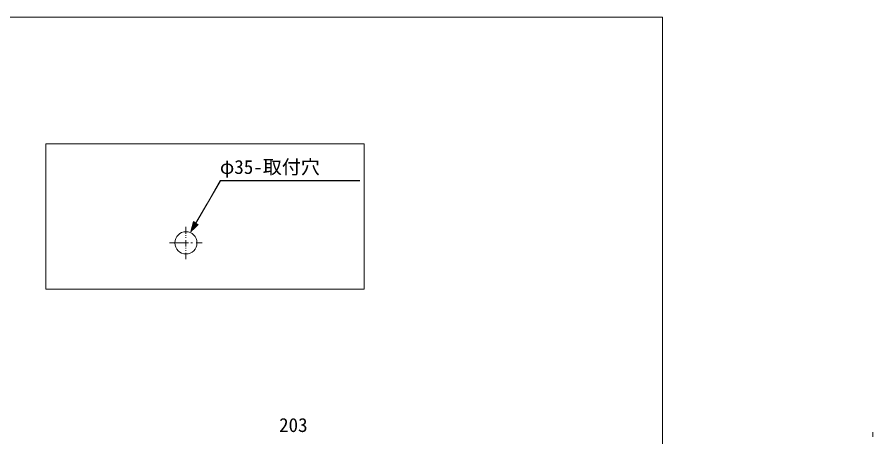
# Model space of a CAD drawing. Units: millimetres, scale not verified. Extents: x -1392 to 1770, y -947 to 991.
# Drawn here: x 61 to 1770, y 153 to 991 of the extents above; entities that cross this region are included whole.
import ezdxf
from ezdxf.enums import TextEntityAlignment as Align

# ---------------------------------------------------------------- set-up
doc = ezdxf.new("R2010")
doc.units = ezdxf.units.MM
doc.header["$LTSCALE"] = 10
for name, color, linetype, lineweight in [('0-0_0', 7, 'Continuous', 5), ('0-1_レイヤー_1', 7, 'Continuous', 18), ('0-8', 7, 'Continuous', 5), ('F-0', 7, 'Continuous', 5)]:
    doc.layers.add(name, color=color, linetype=linetype, lineweight=lineweight)
doc.styles.add('ＭＳ ゴシック', font='')
doc.styles.get('ＭＳ ゴシック').set_extended_font_data('MS Gothic')

msp = doc.modelspace()

# ---------------------------------------------------------------- linework, layer by layer
at = {"layer": '0-0_0'}
msp.add_line((397.14, 540.33), (402.9, 540.33), dxfattribs=at)
msp.add_circle((397.99, 540.33), 22.11, dxfattribs=at)
at = {"layer": '0-1_レイヤー_1', "color": 5}
for points in [[(754.01, 738.02), (436.09, 738.02), (118.17, 738.02), (118.17, 593.03), (118.17, 448.04), (436.09, 448.04), (754.01, 448.04), (754.01, 593.03)], [(407.73, 562.76), (415.13, 569.96), (422.54, 577.16), (417.89, 579.91), (413.23, 582.66), (410.47, 572.71)]]:
    msp.add_lwpolyline(points, close=True, dxfattribs=at)
for points in [[(466.57, 664.79), (439.69, 617.8), (412.8, 570.81)], [(745.54, 664.79), (606.06, 664.79), (466.57, 664.79)]]:
    msp.add_lwpolyline(points, dxfattribs=at)
at = {"layer": '0-1_レイヤー_1'}
for points in [[(397.99, 571.65), (397.99, 572.08), (397.99, 572.5)], [(397.99, 558.53), (397.99, 564.88), (397.99, 571.23)], [(397.99, 554.3), (397.99, 554.93), (397.99, 555.57)], [(397.99, 550.06), (397.99, 550.7), (397.99, 551.33)], [(365.39, 540.33), (381.27, 540.33), (397.14, 540.33)], [(397.99, 533.13), (397.99, 539.48), (397.99, 545.83)], [(397.99, 528.9), (397.99, 529.53), (397.99, 530.17)], [(407.73, 540.33), (409.42, 540.33), (411.11, 540.33)], [(418.31, 540.33), (424.45, 540.33), (430.58, 540.33)], [(397.99, 524.66), (397.99, 525.3), (397.99, 525.93)], [(397.99, 507.73), (397.99, 514.08), (397.99, 520.43)]]:
    msp.add_lwpolyline(points, dxfattribs=at)
at = {"layer": '0-8'}
msp.add_line((1770.43, 162.49), (1770.43, 153.07), dxfattribs=at)
msp.add_lwpolyline([(118.11, 737.95), (754.11, 737.95), (754.11, 447.95), (118.11, 447.95)], close=True, dxfattribs=at)
msp.add_lwpolyline([(745.6, 664.46), (466.81, 664.46), (407.92, 562.46)], dxfattribs=at)
msp.add_solid([(407.92, 562.46), (413.63, 582.36), (422.81, 576.84)], dxfattribs=at)
at = {"layer": 'F-0'}
msp.add_lwpolyline([(-1391.5, 991.14), (1350.16, 991.14), (1350.16, -947.41), (-1391.5, -947.41)], close=True, dxfattribs=at)

# ---------------------------------------------------------------- texts
at = {"layer": '0-8', "style": 'ＭＳ ゴシック'}
for s, p in [('φ35-取付穴', (465.86, 669.61)), ('203', (584.15, 154.16))]:
    msp.add_text(s, height=27.86, dxfattribs=at).set_placement(p, align=Align.BOTTOM_LEFT)

doc.saveas('drawing.dxf')
